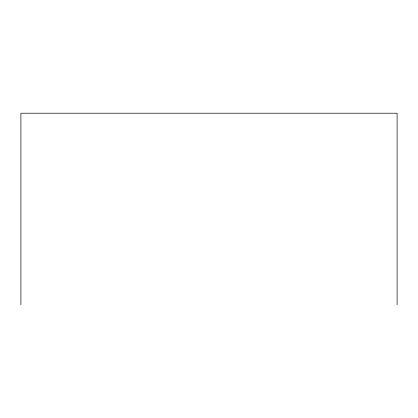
<?xml version="1.0" encoding="UTF-8"?>
<svg xmlns="http://www.w3.org/2000/svg" width="418" height="418" viewBox="0 0 418 418"><rect width="100%" height="100%" fill="white"/><g stroke="black" fill="none" stroke-linecap="round" stroke-linejoin="round"><path stroke-width="0.63" d="M397.1 304.785L397.1 113.215L20.9 113.215L20.9 304.785"/></g></svg>
